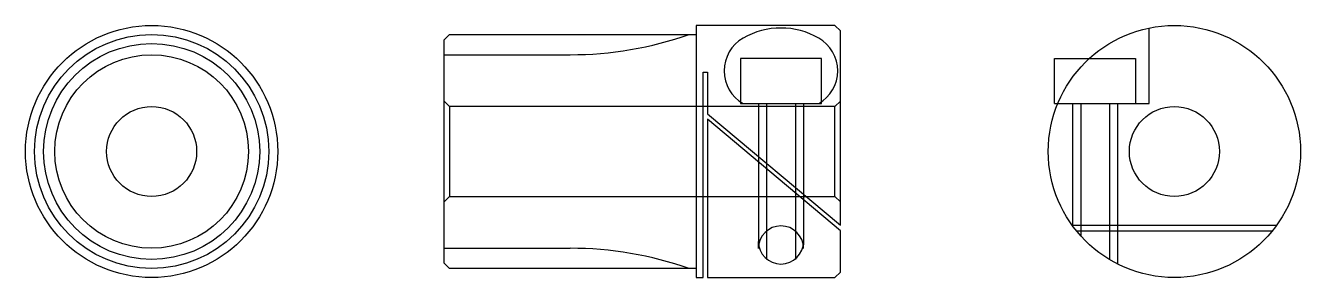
# Model space of a CAD drawing. Header units: metres. Extents: x 18.8 to 89.6, y 24.5 to 38.5.
import ezdxf

# ---------------------------------------------------------------- set-up
doc = ezdxf.new("R2010")
doc.units = ezdxf.units.M

msp = doc.modelspace()

# ---------------------------------------------------------------- linework, layer by layer
at = {"color": 4}
for p, q in [((42.076923, 36.91346), (49.076923, 36.91346)), ((58.677635, 34.198463), (62.876209, 34.198463)), ((76.940857, 27.439709), (88.289909, 27.439709)), ((77.171127, 27.138462), (88.059647, 27.138462)), ((59.526924, 26.155968), (59.526924, 26.537262)), ((62.026924, 26.155968), (62.026924, 26.537262)), ((42.076923, 26.163462), (49.076923, 26.163462))]:
    msp.add_line(p, q, dxfattribs=at)
for points in [[(56.076923, 24.538462), (56.46154, 24.538462), (56.46154, 35.938461), (56.692307, 35.938461), (56.692307, 33.636139), (64.07692, 27.439709), (64.07692, 38.238461), (63.776924, 38.53846), (56.076923, 38.53846), (56.076923, 24.538462)], [(56.076923, 25.038462), (42.376923, 25.038462), (42.076923, 25.338463), (42.076923, 37.738461), (42.376923, 38.03846), (56.076923, 38.03846), (56.076923, 25.038462)], [(58.526924, 34.198463), (63.026924, 34.198463), (63.026924, 36.698463), (58.526924, 36.698463), (58.526924, 34.198463)], [(56.692307, 24.538462), (63.776924, 24.538462), (64.07692, 24.838463), (64.07692, 27.138462), (56.692307, 33.334888), (56.692307, 24.538462)]]:
    msp.add_lwpolyline(points, dxfattribs=at)
for centre, radius in [((25.846153, 31.538462), 7), ((82.615387, 31.538462), 7), ((25.846153, 31.538462), 6.5), ((25.846153, 31.538462), 5.375), ((25.846153, 31.538462), 2.5), ((82.615387, 31.538462), 2.5)]:
    msp.add_circle(centre, radius, dxfattribs=at)
for centre, radius, start, end in [((60.776924, 34.198463), 4.198571, 60.00000638, 120.00001581), ((49.076923, 56.91346), 20, 270, 289.30883075), ((59.72728, 36.016495), 2.099286, 119.99998849, 240.00000297), ((61.826569, 36.016495), 2.099286, 299.99999703, 60.00001151), ((60.776924, 26.155968), 1.25, 0, 180), ((60.776924, 26.537262), 1.25, 180, 0), ((49.076923, 6.163462), 20, 70.69116925, 90)]:
    msp.add_arc(centre, radius, start, end, dxfattribs=at)
at = {"layer": 'DASHDOT', "color": 7}
msp.add_circle((25.846153, 31.538462), 6, dxfattribs=at)
at = {"layer": 'HIDDEN', "color": 4}
for p, q in [((59.526924, 34.198463), (59.526924, 26.346615)), ((59.976921, 34.198463), (59.976921, 25.53513)), ((61.576923, 34.198463), (61.576923, 25.53513)), ((62.026924, 34.198463), (62.026924, 26.346615)), ((64.07692, 34.338463), (63.776924, 34.03846)), ((76.965385, 34.198463), (76.965385, 27.405968)), ((77.41539, 34.198463), (77.41539, 26.852312)), ((79.015381, 34.198463), (79.015381, 25.53513)), ((79.465385, 34.198463), (79.465385, 25.287262)), ((42.076923, 28.738462), (42.376923, 29.038462)), ((64.07692, 28.738462), (63.776924, 29.038462))]:
    msp.add_line(p, q, dxfattribs=at)
for points in [[(75.965385, 34.198463), (81.215385, 34.198463), (81.215385, 38.397034)], [(75.965385, 34.198463), (75.965385, 36.698463), (80.465385, 36.698463), (80.465385, 34.198463)], [(42.076923, 34.338463), (42.376923, 34.03846), (42.376923, 29.038462), (63.776924, 29.038462), (63.776924, 34.03846), (42.376923, 34.03846)]]:
    msp.add_lwpolyline(points, dxfattribs=at)

doc.saveas('drawing.dxf')
